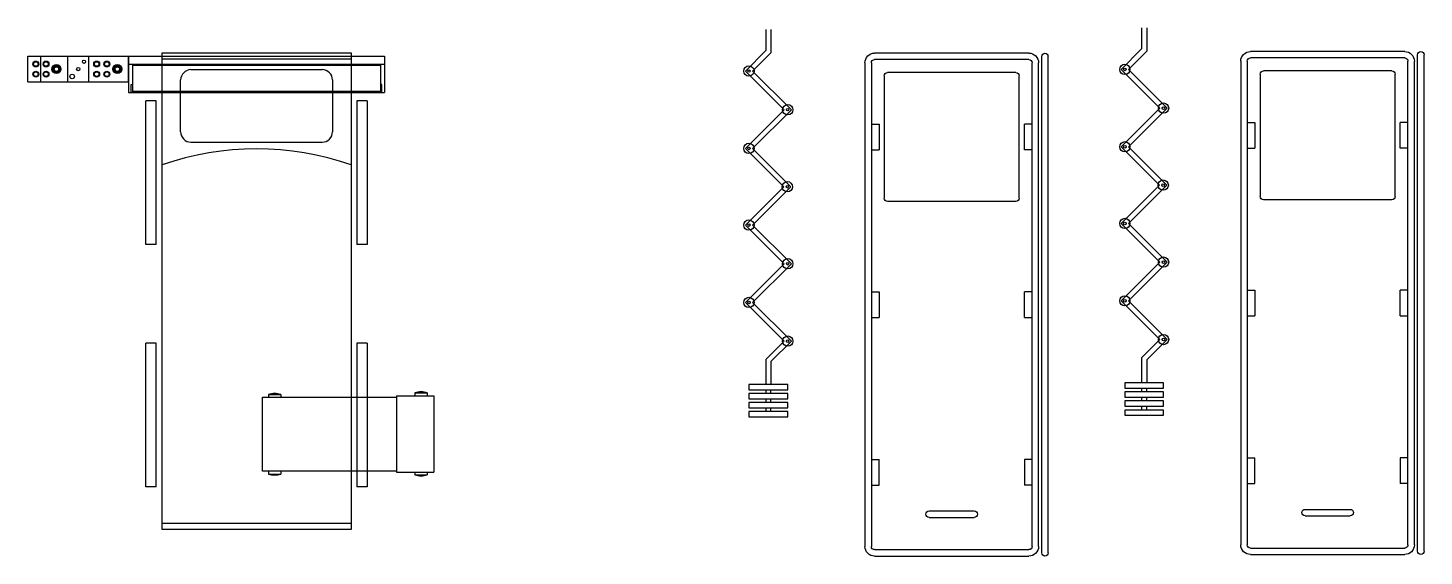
# Model space of a CAD drawing. Header units: millimetres. Extents: x -6176 to 11988, y -1403 to 10916.
# Drawn here: x 17 to 5425, y 8751 to 10798 of the extents above; entities that cross this region are included whole.
import ezdxf

# ---------------------------------------------------------------- set-up
doc = ezdxf.new("R2010")
doc.units = ezdxf.units.MM
doc.linetypes.add('HIDDEN', pattern=[0.375, 0.25, -0.125])

# ---------------------------------------------------------------- blocks, each defined once
blk = doc.blocks.new('A$C404D720F')
for p, q in [((-0.3658, 1.8491), (0.3658, 1.8491)), ((-0.3658, 0), (-0.3658, 1.8491)), ((0.3658, 1.8491), (0.3658, 0)), ((-0.3658, 1.8251), (0.3658, 1.8251)), ((-0.4287, 1.1258), (-0.4287, 1.6832)), ((-0.4287, 1.6832), (-0.3887, 1.6832)), ((-0.3887, 1.1258), (-0.3887, 1.6832)), ((0.3887, 1.6832), (0.3887, 1.1258)), ((0.3887, 1.6832), (0.4287, 1.6832)), ((0.4287, 1.6832), (0.4287, 1.1258)), ((-0.6866, 1.3308, 0), (-0.6866, 1.6268, 0)), ((-0.5426, 1.6268, 0), (-0.6866, 1.6268, 0)), ((-0.6134, 1.6365, 0), (-0.6614, 1.6365, 0)), ((-0.6614, 1.6268, 0), (-0.6614, 1.6365, 0)), ((-0.6134, 1.6268, 0), (-0.6134, 1.6365, 0)), ((-0.5426, 1.3308, 0), (-0.5426, 1.6268, 0)), ((-0.046, 1.6335, 0), (-0.094, 1.6335, 0)), ((-0.094, 1.6218, 0), (-0.094, 1.6335, 0)), ((-0.046, 1.6218, 0), (-0.046, 1.6335, 0)), ((-0.5426, 1.6218, 0), (-0.0226, 1.6218, 0)), ((-0.0226, 1.6218, 0), (-0.0226, 1.3358, 0)), ((-0.5426, 1.3308, 0), (-0.6866, 1.3308, 0)), ((-0.6614, 1.3192, 0), (-0.6614, 1.3308, 0)), ((-0.6134, 1.3192, 0), (-0.6614, 1.3192, 0)), ((-0.6134, 1.3192, 0), (-0.6134, 1.3308, 0)), ((-0.0226, 1.3358, 0), (-0.5426, 1.3358, 0)), ((-0.094, 1.3253, 0), (-0.094, 1.3358, 0)), ((-0.046, 1.3253, 0), (-0.094, 1.3253, 0)), ((-0.046, 1.3253, 0), (-0.046, 1.3358, 0)), ((-0.4287, 1.1258), (-0.3887, 1.1258)), ((0.3887, 1.1258), (0.4287, 1.1258)), ((-0.4287, 0.7437), (-0.3887, 0.7437)), ((-0.4287, 0.1863), (-0.4287, 0.7437)), ((-0.3887, 0.1863), (-0.3887, 0.7437)), ((0.3887, 0.7437), (0.4287, 0.7437)), ((0.3887, 0.7437), (0.3887, 0.1863)), ((0.4287, 0.7437), (0.4287, 0.1863)), ((0.2541, 0.347), (-0.2541, 0.347)), ((-0.2941, 0.1059), (-0.2941, 0.307)), ((0.2941, 0.307), (0.2941, 0.1059)), ((-0.4287, 0.1863), (-0.3887, 0.1863)), ((0.3887, 0.1863), (0.4287, 0.1863)), ((0.4956, 0.154, 0), (-0.4956, 0.154, 0)), ((0.4956, 0.154, 0), (-0.4956, 0.154, 0)), ((0.4956, 0.154, 0), (-0.4956, 0.154, 0)), ((0.4956, 0.154, 0), (-0.4956, 0.154, 0)), ((0.4956, 0.154, 0), (-0.4956, 0.154, 0)), ((0.4956, 0.154, 0), (-0.4956, 0.154, 0)), ((-0.4956, 0.014, 0), (-0.4956, 0.154, 0)), ((-0.4956, 0.014, 0), (-0.4956, 0.154, 0)), ((-0.4956, 0.014, 0), (-0.4956, 0.154, 0)), ((-0.4956, 0.014, 0), (-0.4956, 0.154, 0)), ((-0.4956, 0.014, 0), (-0.4956, 0.154, 0)), ((-0.4956, 0.014, 0), (-0.4956, 0.154, 0)), ((-0.4856, 0.154, 0), (-0.4856, 0.124, 0)), ((-0.4856, 0.154, 0), (-0.4856, 0.124, 0)), ((-0.4856, 0.154, 0), (-0.4856, 0.124, 0)), ((-0.4856, 0.154, 0), (-0.4856, 0.124, 0)), ((-0.4856, 0.154, 0), (-0.4856, 0.124, 0)), ((-0.4856, 0.154, 0), (-0.4856, 0.124, 0)), ((-0.4856, 0.124, 0), (-0.4806, 0.124, 0)), ((-0.4856, 0.124, 0), (-0.4806, 0.124, 0)), ((-0.4856, 0.124, 0), (-0.4806, 0.124, 0)), ((-0.4856, 0.124, 0), (-0.4806, 0.124, 0)), ((-0.4856, 0.124, 0), (-0.4806, 0.124, 0)), ((-0.4856, 0.124, 0), (-0.4806, 0.124, 0)), ((-0.4806, 0.044, 0), (-0.4806, 0.154, 0)), ((-0.4806, 0.044, 0), (-0.4806, 0.154, 0)), ((-0.4806, 0.044, 0), (-0.4806, 0.154, 0)), ((-0.4806, 0.044, 0), (-0.4806, 0.154, 0)), ((-0.4806, 0.044, 0), (-0.4806, 0.154, 0)), ((-0.4806, 0.044, 0), (-0.4806, 0.154, 0)), ((0.4806, 0.149, 0), (-0.4806, 0.149, 0)), ((0.4806, 0.149, 0), (-0.4806, 0.149, 0)), ((0.4806, 0.149, 0), (-0.4806, 0.149, 0)), ((0.4806, 0.149, 0), (-0.4806, 0.149, 0)), ((0.4806, 0.149, 0), (-0.4806, 0.149, 0)), ((0.4806, 0.149, 0), (-0.4806, 0.149, 0)), ((0.4806, 0.044, 0), (0.4806, 0.154, 0)), ((0.4806, 0.044, 0), (0.4806, 0.154, 0)), ((0.4806, 0.044, 0), (0.4806, 0.154, 0)), ((0.4806, 0.044, 0), (0.4806, 0.154, 0)), ((0.4806, 0.044, 0), (0.4806, 0.154, 0)), ((0.4806, 0.044, 0), (0.4806, 0.154, 0)), ((0.4856, 0.124, 0), (0.4806, 0.124, 0)), ((0.4856, 0.124, 0), (0.4806, 0.124, 0)), ((0.4856, 0.124, 0), (0.4806, 0.124, 0)), ((0.4856, 0.124, 0), (0.4806, 0.124, 0)), ((0.4856, 0.124, 0), (0.4806, 0.124, 0)), ((0.4856, 0.124, 0), (0.4806, 0.124, 0)), ((0.4856, 0.154, 0), (0.4856, 0.124, 0)), ((0.4856, 0.154, 0), (0.4856, 0.124, 0)), ((0.4856, 0.154, 0), (0.4856, 0.124, 0)), ((0.4856, 0.154, 0), (0.4856, 0.124, 0)), ((0.4856, 0.154, 0), (0.4856, 0.124, 0)), ((0.4856, 0.154, 0), (0.4856, 0.124, 0)), ((0.4956, 0.014, 0), (0.4956, 0.154, 0)), ((0.4956, 0.014, 0), (0.4956, 0.154, 0)), ((0.4956, 0.014, 0), (0.4956, 0.154, 0)), ((0.4956, 0.014, 0), (0.4956, 0.154, 0)), ((0.4956, 0.014, 0), (0.4956, 0.154, 0)), ((0.4956, 0.014, 0), (0.4956, 0.154, 0)), ((0.8857, 0.1134, 0), (0.4957, 0.1134, 0)), ((0.8857, 0.1134, 0), (0.4957, 0.1134, 0)), ((0.8857, 0.1134, 0), (0.4957, 0.1134, 0)), ((0.8857, 0.1134, 0), (0.4957, 0.1134, 0)), ((0.8857, 0.1134, 0), (0.4957, 0.1134, 0)), ((0.8857, 0.1134, 0), (0.4957, 0.1134, 0)), ((0.4957, 0.1134, 0), (0.4957, 0.014, 0)), ((0.4957, 0.1134, 0), (0.4957, 0.014, 0)), ((0.4957, 0.1134, 0), (0.4957, 0.014, 0)), ((0.4957, 0.1134, 0), (0.4957, 0.014, 0)), ((0.4957, 0.1134, 0), (0.4957, 0.014, 0)), ((0.4957, 0.1134, 0), (0.4957, 0.014, 0)), ((0.6501, 0.1134, 0), (0.6501, 0.014, 0)), ((0.6501, 0.1134, 0), (0.6501, 0.014, 0)), ((0.6501, 0.1134, 0), (0.6501, 0.014, 0)), ((0.6501, 0.1134, 0), (0.6501, 0.014, 0)), ((0.6501, 0.1134, 0), (0.6501, 0.014, 0)), ((0.6501, 0.1134, 0), (0.6501, 0.014, 0)), ((0.7314, 0.1134, 0), (0.7314, 0.014, 0)), ((0.7314, 0.1134, 0), (0.7314, 0.014, 0)), ((0.7314, 0.1134, 0), (0.7314, 0.014, 0)), ((0.7314, 0.1134, 0), (0.7314, 0.014, 0)), ((0.7314, 0.1134, 0), (0.7314, 0.014, 0)), ((0.7314, 0.1134, 0), (0.7314, 0.014, 0)), ((0.8857, 0.1134, 0), (0.8857, 0.014, 0)), ((0.8857, 0.1134, 0), (0.8857, 0.014, 0)), ((0.8857, 0.1134, 0), (0.8857, 0.014, 0)), ((0.8857, 0.1134, 0), (0.8857, 0.014, 0)), ((0.8857, 0.1134, 0), (0.8857, 0.014, 0)), ((0.8857, 0.1134, 0), (0.8857, 0.014, 0)), ((0.2541, 0.0659), (-0.2541, 0.0659)), ((0.4956, 0.044, 0), (-0.4956, 0.044, 0)), ((0.4956, 0.044, 0), (-0.4956, 0.044, 0)), ((0.4956, 0.044, 0), (-0.4956, 0.044, 0)), ((0.4956, 0.044, 0), (-0.4956, 0.044, 0)), ((0.4956, 0.044, 0), (-0.4956, 0.044, 0)), ((0.4956, 0.044, 0), (-0.4956, 0.044, 0)), ((0.4956, 0.014, 0), (-0.4956, 0.014, 0)), ((0.8857, 0.014, 0), (-0.4956, 0.014, 0)), ((0.4956, 0.014, 0), (-0.4956, 0.014, 0)), ((0.8857, 0.014, 0), (-0.4956, 0.014, 0)), ((0.4956, 0.014, 0), (-0.4956, 0.014, 0)), ((0.8857, 0.014, 0), (-0.4956, 0.014, 0)), ((0.4956, 0.014, 0), (-0.4956, 0.014, 0)), ((0.8857, 0.014, 0), (-0.4956, 0.014, 0)), ((0.4956, 0.014, 0), (-0.4956, 0.014, 0)), ((0.8857, 0.014, 0), (-0.4956, 0.014, 0)), ((0.4956, 0.014, 0), (-0.4956, 0.014, 0)), ((0.8857, 0.014, 0), (-0.4956, 0.014, 0)), ((0.4806, 0.049, 0), (-0.4806, 0.049, 0)), ((0.4806, 0.049, 0), (-0.4806, 0.049, 0)), ((0.4806, 0.049, 0), (-0.4806, 0.049, 0)), ((0.4806, 0.049, 0), (-0.4806, 0.049, 0)), ((0.4806, 0.049, 0), (-0.4806, 0.049, 0)), ((0.4806, 0.049, 0), (-0.4806, 0.049, 0)), ((0.3658, 0.024), (-0.3658, 0.024)), ((0.3658, 0), (-0.3658, 0))]:
    blk.add_line(p, q)
at = {"linetype": 'HIDDEN'}
blk.add_line((0.8356, 0.1134, 0), (0.8356, 0.014, 0), dxfattribs=at)
blk.add_line((0.8356, 0.1134, 0), (0.8356, 0.014, 0), dxfattribs=at)
blk.add_line((0.8356, 0.1134, 0), (0.8356, 0.014, 0), dxfattribs=at)
blk.add_line((0.8356, 0.1134, 0), (0.8356, 0.014, 0), dxfattribs=at)
blk.add_line((0.8356, 0.1134, 0), (0.8356, 0.014, 0), dxfattribs=at)
blk.add_line((0.8356, 0.1134, 0), (0.8356, 0.014, 0), dxfattribs=at)
for centre, radius in [((0.5395, 0.0637, 0), 0.0175), ((0.5395, 0.0637, 0), 0.0175), ((0.5395, 0.0637, 0), 0.0175), ((0.5395, 0.0637, 0), 0.0175), ((0.5395, 0.0637, 0), 0.0175), ((0.5395, 0.0637, 0), 0.0175), ((0.5395, 0.0637, 0), 0.0138), ((0.5395, 0.0637, 0), 0.0138), ((0.5395, 0.0637, 0), 0.0138), ((0.5395, 0.0637, 0), 0.0138), ((0.5395, 0.0637, 0), 0.0138), ((0.5395, 0.0637, 0), 0.0138), ((0.5395, 0.0637, 0), 0.0113), ((0.5395, 0.0637, 0), 0.0113), ((0.5395, 0.0637, 0), 0.0113), ((0.5395, 0.0637, 0), 0.0113), ((0.5395, 0.0637, 0), 0.0113), ((0.5395, 0.0637, 0), 0.0113), ((0.5395, 0.0637, 0), 0.00875), ((0.5395, 0.0637, 0), 0.00875), ((0.5395, 0.0637, 0), 0.00875), ((0.5395, 0.0637, 0), 0.00875), ((0.5395, 0.0637, 0), 0.00875), ((0.5395, 0.0637, 0), 0.00875), ((0.58, 0.0834, 0), 0.0113), ((0.58, 0.0834, 0), 0.0113), ((0.58, 0.0834, 0), 0.0113), ((0.58, 0.0834, 0), 0.0113), ((0.58, 0.0834, 0), 0.0113), ((0.58, 0.0834, 0), 0.0113), ((0.58, 0.044, 0), 0.0113), ((0.58, 0.044, 0), 0.0113), ((0.58, 0.044, 0), 0.0113), ((0.58, 0.044, 0), 0.0113), ((0.58, 0.044, 0), 0.0113), ((0.58, 0.044, 0), 0.0113), ((0.58, 0.0834, 0), 0.00875), ((0.58, 0.0834, 0), 0.00875), ((0.58, 0.0834, 0), 0.00875), ((0.58, 0.0834, 0), 0.00875), ((0.58, 0.0834, 0), 0.00875), ((0.58, 0.0834, 0), 0.00875), ((0.6194, 0.0834, 0), 0.0113), ((0.6194, 0.0834, 0), 0.0113), ((0.6194, 0.0834, 0), 0.0113), ((0.6194, 0.0834, 0), 0.0113), ((0.6194, 0.0834, 0), 0.0113), ((0.6194, 0.0834, 0), 0.0113), ((0.6194, 0.044, 0), 0.0113), ((0.6194, 0.044, 0), 0.0113), ((0.6194, 0.044, 0), 0.0113), ((0.6194, 0.044, 0), 0.0113), ((0.6194, 0.044, 0), 0.0113), ((0.6194, 0.044, 0), 0.0113), ((0.6194, 0.0834, 0), 0.00875), ((0.6194, 0.0834, 0), 0.00875), ((0.6194, 0.0834, 0), 0.00875), ((0.6194, 0.0834, 0), 0.00875), ((0.6194, 0.0834, 0), 0.00875), ((0.6194, 0.0834, 0), 0.00875), ((0.6907, 0.0637, 0), 0.00625), ((0.6907, 0.0637, 0), 0.00625), ((0.6907, 0.0637, 0), 0.00625), ((0.6907, 0.0637, 0), 0.00625), ((0.6907, 0.0637, 0), 0.00625), ((0.6907, 0.0637, 0), 0.00625), ((0.7144, 0.0921, 0), 0.00875), ((0.7144, 0.0921, 0), 0.00875), ((0.7144, 0.0921, 0), 0.00875), ((0.7144, 0.0921, 0), 0.00875), ((0.7144, 0.0921, 0), 0.00875), ((0.7144, 0.0921, 0), 0.00875), ((0.7751, 0.0637, 0), 0.0175), ((0.7751, 0.0637, 0), 0.0175), ((0.7751, 0.0637, 0), 0.0175), ((0.7751, 0.0637, 0), 0.0175), ((0.7751, 0.0637, 0), 0.0175), ((0.7751, 0.0637, 0), 0.0175), ((0.7751, 0.0637, 0), 0.0138), ((0.7751, 0.0637, 0), 0.0138), ((0.7751, 0.0637, 0), 0.0138), ((0.7751, 0.0637, 0), 0.0138), ((0.7751, 0.0637, 0), 0.0138), ((0.7751, 0.0637, 0), 0.0138), ((0.7751, 0.0637, 0), 0.0113), ((0.7751, 0.0637, 0), 0.0113), ((0.7751, 0.0637, 0), 0.0113), ((0.7751, 0.0637, 0), 0.0113), ((0.7751, 0.0637, 0), 0.0113), ((0.7751, 0.0637, 0), 0.0113), ((0.7751, 0.0637, 0), 0.00875), ((0.7751, 0.0637, 0), 0.00875), ((0.7751, 0.0637, 0), 0.00875), ((0.7751, 0.0637, 0), 0.00875), ((0.7751, 0.0637, 0), 0.00875), ((0.7751, 0.0637, 0), 0.00875), ((0.8156, 0.0834, 0), 0.0113), ((0.8156, 0.0834, 0), 0.0113), ((0.8156, 0.0834, 0), 0.0113), ((0.8156, 0.0834, 0), 0.0113), ((0.8156, 0.0834, 0), 0.0113), ((0.8156, 0.0834, 0), 0.0113), ((0.8156, 0.044, 0), 0.0113), ((0.8156, 0.044, 0), 0.0113), ((0.8156, 0.044, 0), 0.0113), ((0.8156, 0.044, 0), 0.0113), ((0.8156, 0.044, 0), 0.0113), ((0.8156, 0.044, 0), 0.0113), ((0.8156, 0.0834, 0), 0.00875), ((0.8156, 0.0834, 0), 0.00875), ((0.8156, 0.0834, 0), 0.00875), ((0.8156, 0.0834, 0), 0.00875), ((0.8156, 0.0834, 0), 0.00875), ((0.8156, 0.0834, 0), 0.00875), ((0.855, 0.0834, 0), 0.0113), ((0.855, 0.0834, 0), 0.0113), ((0.855, 0.0834, 0), 0.0113), ((0.855, 0.0834, 0), 0.0113), ((0.855, 0.0834, 0), 0.0113), ((0.855, 0.0834, 0), 0.0113), ((0.855, 0.044, 0), 0.0113), ((0.855, 0.044, 0), 0.0113), ((0.855, 0.044, 0), 0.0113), ((0.855, 0.044, 0), 0.0113), ((0.855, 0.044, 0), 0.0113), ((0.855, 0.044, 0), 0.0113), ((0.855, 0.0834, 0), 0.00875), ((0.855, 0.0834, 0), 0.00875), ((0.855, 0.0834, 0), 0.00875), ((0.855, 0.0834, 0), 0.00875), ((0.855, 0.0834, 0), 0.00875), ((0.855, 0.0834, 0), 0.00875), ((0.58, 0.044, 0), 0.00875), ((0.58, 0.044, 0), 0.00875), ((0.58, 0.044, 0), 0.00875), ((0.58, 0.044, 0), 0.00875), ((0.58, 0.044, 0), 0.00875), ((0.58, 0.044, 0), 0.00875), ((0.6194, 0.044, 0), 0.00875), ((0.6194, 0.044, 0), 0.00875), ((0.6194, 0.044, 0), 0.00875), ((0.6194, 0.044, 0), 0.00875), ((0.6194, 0.044, 0), 0.00875), ((0.6194, 0.044, 0), 0.00875), ((0.6686, 0.0353, 0), 0.00625), ((0.6686, 0.0353, 0), 0.00625), ((0.6686, 0.0353, 0), 0.00625), ((0.6686, 0.0353, 0), 0.00625), ((0.6686, 0.0353, 0), 0.00625), ((0.6686, 0.0353, 0), 0.00625), ((0.8156, 0.044, 0), 0.00875), ((0.8156, 0.044, 0), 0.00875), ((0.8156, 0.044, 0), 0.00875), ((0.8156, 0.044, 0), 0.00875), ((0.8156, 0.044, 0), 0.00875), ((0.8156, 0.044, 0), 0.00875), ((0.855, 0.044, 0), 0.00875), ((0.855, 0.044, 0), 0.00875), ((0.855, 0.044, 0), 0.00875), ((0.855, 0.044, 0), 0.00875), ((0.855, 0.044, 0), 0.00875), ((0.855, 0.044, 0), 0.00875)]:
    blk.add_circle(centre, radius)
for centre, radius, start, end in [((-0.6374, 1.5665, 0), 0.074, 71.0754, 108.9246), ((-0.07, 1.5635, 0), 0.074, 71.0754, 108.9246), ((-0.6374, 1.3892, 0), 0.074, 251.0754, 288.9246), ((-0.07, 1.3953, 0), 0.074, 251.0754, 288.9246), ((0, 1.475), 1.1024, 250.6222, 289.3778), ((-0.2541, 0.307), 0.04, 90, 180), ((0.2541, 0.307), 0.04, 0, 90), ((-0.2541, 0.1059), 0.04, 180, 270), ((0.2541, 0.1059), 0.04, 270, 0)]:
    blk.add_arc(centre, radius, start, end)
blk = doc.blocks.new('Cortina')
at = {"color": 0}
for p, q in [((-1.4876, 0.085), (-1.5076, 0.085)), ((-1.5076, 0.085), (-1.5076, -0.065)), ((-1.4876, -0.065), (-1.4876, 0.085)), ((-1.4526, 0.085), (-1.4726, 0.085)), ((-1.4726, 0.085), (-1.4726, -0.065)), ((-1.4526, -0.065), (-1.4526, 0.085)), ((-1.4176, 0.085), (-1.4376, 0.085)), ((-1.4376, 0.085), (-1.4376, -0.065)), ((-1.4176, -0.065), (-1.4176, 0.085)), ((-1.3826, 0.085), (-1.4026, 0.085)), ((-1.4026, 0.085), (-1.4026, -0.065)), ((-1.3826, -0.065), (-1.3826, 0.085)), ((-1.2143, -0.0509), (-1.0643, 0.0991)), ((-1.2143, -0.0791), (-1.0643, 0.0709)), ((-0.9143, -0.0509), (-1.0643, 0.0991)), ((-0.9143, -0.0791), (-1.0643, 0.0709)), ((-0.9143, -0.0509), (-0.7643, 0.0991)), ((-0.9143, -0.0791), (-0.7643, 0.0709)), ((-0.6157, -0.0495), (-0.7643, 0.0991)), ((-0.6157, -0.0777), (-0.7643, 0.0709)), ((-0.6157, -0.0495), (-0.4671, 0.0991)), ((-0.6157, -0.0777), (-0.4671, 0.0709)), ((-0.3171, -0.0509), (-0.4671, 0.0991)), ((-0.3171, -0.0791), (-0.4671, 0.0709)), ((-0.3171, -0.0509), (-0.1671, 0.0991)), ((-0.3171, -0.0791), (-0.1671, 0.0709)), ((-0.0879, 0.02), (-0.1671, 0.0991)), ((-0.0962, 0), (-0.1671, 0.0709)), ((-1.2851, 0.02), (-1.3826, 0.02)), ((-1.2934, 0), (-1.3826, 0)), ((-1.2143, -0.0791), (-1.2934, 0)), ((-1.2143, -0.0509), (-1.2851, 0.02)), ((-0.0061, 0), (-0.0962, 0)), ((-0.0061, 0.02), (-0.0879, 0.02)), ((-1.5076, -0.065), (-1.4876, -0.065)), ((-1.4726, -0.065), (-1.4526, -0.065)), ((-1.4376, -0.065), (-1.4176, -0.065)), ((-1.4026, -0.065), (-1.3826, -0.065))]:
    blk.add_line(p, q, dxfattribs=at)
for points in [[(-1.4726, 0.02), (-1.4876, 0.02)], [(-1.4876, 0), (-1.4726, 0)], [(-1.4376, 0.02), (-1.4526, 0.02)], [(-1.4526, 0), (-1.4376, 0)], [(-1.4026, 0.02), (-1.4176, 0.02)], [(-1.4176, 0), (-1.4026, 0)]]:
    blk.add_lwpolyline(points, dxfattribs=at)
for centre, radius in [((-1.0643, 0.085), 0.02), ((-1.0643, 0.085), 0.005), ((-0.7643, 0.085), 0.02), ((-0.7643, 0.085), 0.005), ((-0.4671, 0.085), 0.02), ((-0.4671, 0.085), 0.005), ((-0.1671, 0.085), 0.02), ((-0.1671, 0.085), 0.005), ((-1.2143, -0.065), 0.02), ((-0.9143, -0.065), 0.02), ((-0.6157, -0.0636), 0.02), ((-0.3171, -0.065), 0.02), ((-1.2143, -0.065), 0.005), ((-0.9143, -0.065), 0.005), ((-0.6157, -0.0636), 0.005), ((-0.3171, -0.065), 0.005)]:
    blk.add_circle(centre, radius, dxfattribs=at)
blk = doc.blocks.new('CC-9')
at = {"color": 0}
for p, q in [((-0.3363, 0.1375), (-0.3363, 2.0125)), ((-0.3113, 0.1375), (-0.3113, 2.0125)), ((-0.2988, 2.05), (0.2987, 2.05)), ((-0.2988, 2.025), (0.2987, 2.025)), ((0.3112, 2.0125), (0.3112, 0.1375)), ((0.3363, 2.0125), (0.3363, 0.1375)), ((0.3487, 2.0375), (0.3487, 0.1125)), ((0.3737, 2.0375), (0.3737, 0.1125)), ((-0.0875, 1.9), (0.0875, 1.9)), ((-0.0875, 1.875), (0.0875, 1.875)), ((-0.3113, 1.775), (-0.2812, 1.775)), ((-0.2812, 1.775), (-0.2812, 1.675)), ((0.2812, 1.675), (0.2812, 1.775)), ((0.3112, 1.775), (0.2812, 1.775)), ((-0.3113, 1.675), (-0.2812, 1.675)), ((0.3112, 1.675), (0.2812, 1.675)), ((-0.3113, 1.125), (-0.2812, 1.125)), ((-0.2812, 1.025), (-0.2812, 1.125)), ((0.2812, 1.125), (0.3112, 1.125)), ((0.2812, 1.125), (0.2812, 1.025)), ((-0.3113, 1.025), (-0.2812, 1.025)), ((0.3112, 1.025), (0.2812, 1.025)), ((-0.2613, 0.1875), (-0.2613, 0.6625)), ((0.2488, 0.675), (-0.2488, 0.675)), ((0.2612, 0.6625), (0.2612, 0.1875)), ((-0.3113, 0.475), (-0.2812, 0.475)), ((-0.2812, 0.375), (-0.2812, 0.475)), ((0.3112, 0.475), (0.2812, 0.475)), ((0.2812, 0.475), (0.2812, 0.375)), ((-0.3113, 0.375), (-0.2812, 0.375)), ((0.3112, 0.375), (0.2812, 0.375)), ((0.2488, 0.175), (-0.2488, 0.175)), ((0.2987, 0.125), (-0.2988, 0.125)), ((0.2987, 0.1), (-0.2988, 0.1))]:
    blk.add_line(p, q, dxfattribs=at)
for centre, radius, start, end in [((-0.2988, 2.0125), 0.0375, 90, 180), ((-0.2988, 2.0125), 0.0125, 90, 180), ((0.2987, 2.0125), 0.0375, 0, 90), ((0.2987, 2.0125), 0.0125, 0, 90), ((0.3612, 2.0375), 0.0125, 0, 180), ((-0.0875, 1.8875), 0.0125, 90, 270), ((0.0875, 1.8875), 0.0125, 270, 90), ((-0.2488, 0.6625), 0.0125, 90, 180), ((0.2488, 0.6625), 0.0125, 0, 90), ((-0.2488, 0.1875), 0.0125, 180, 270), ((0.2488, 0.1875), 0.0125, 270, 0), ((-0.2988, 0.1375), 0.0375, 180, 270), ((-0.2988, 0.1375), 0.0125, 180, 270), ((0.2987, 0.1375), 0.0375, 270, 0), ((0.2987, 0.1375), 0.0125, 270, 0), ((0.3612, 0.1125), 0.0125, 180, 0)]:
    blk.add_arc(centre, radius, start, end, dxfattribs=at)

msp = doc.modelspace()

# ---------------------------------------------------------------- block references
at = {"color": 0, "yscale": 1000, "zscale": 1000}
for name, p, xscale, rotation in [('Cortina', (2895.1, 10798.4), 1000, 90), ('Cortina', (4351, 10804.6), 1000, 90), ('A$C404D720F', (902.7, 10702.4), 1000, 180), ('CC-9', (3595.5, 10800.7), -1000, 180), ('CC-9', (5051.4, 10806.8), -1000, 180)]:
    msp.add_blockref(name, p, dxfattribs=dict(at, xscale=xscale, rotation=rotation))

doc.saveas('drawing.dxf')
